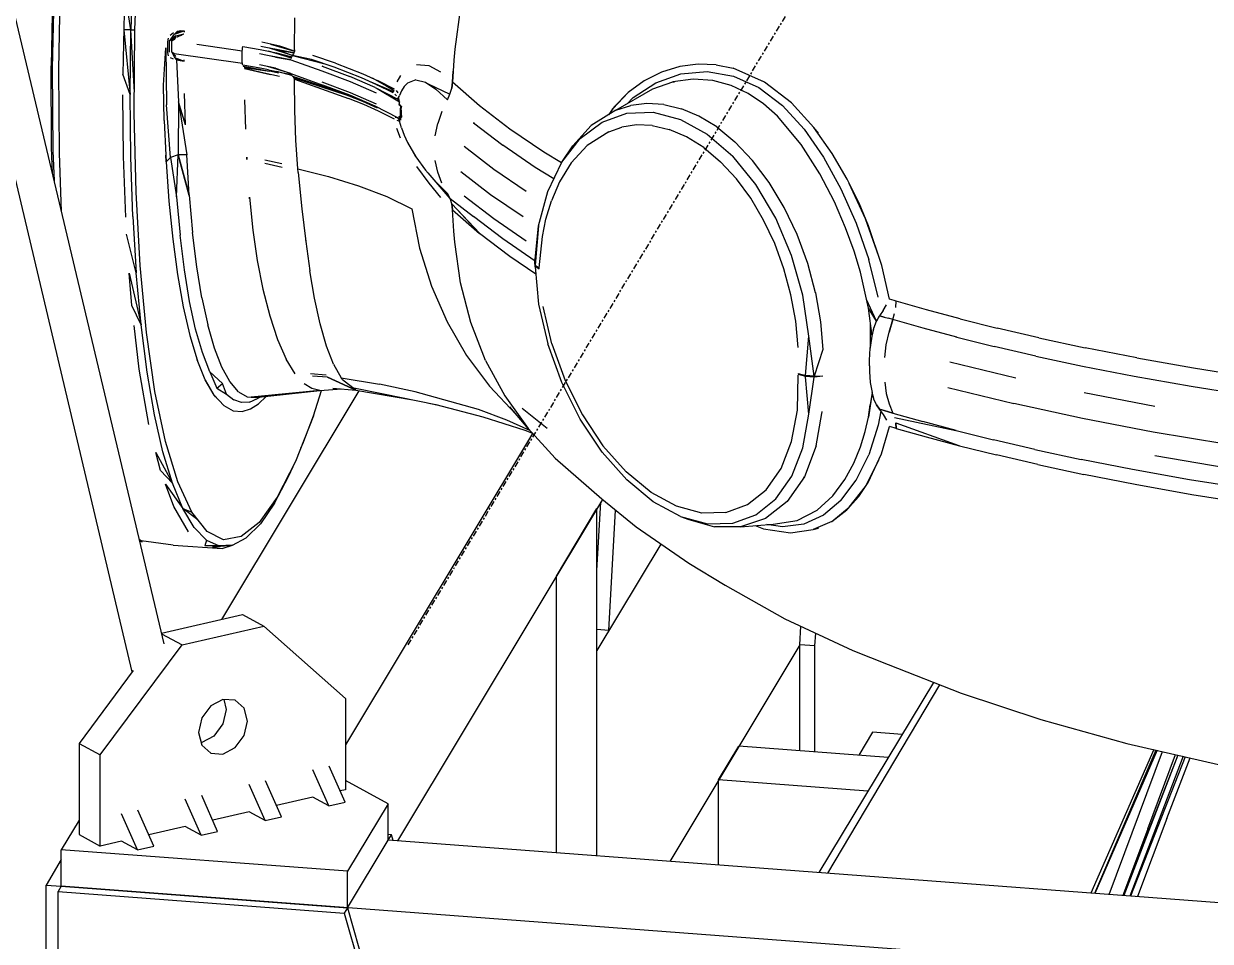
# Model space of a CAD drawing. Header units: millimetres. Extents: x -57554 to 16546, y 2142 to 98430.
# Drawn here: x -51039 to -50431, y 90002 to 90473 of the extents above; entities that cross this region are included whole.
import ezdxf

# ---------------------------------------------------------------- set-up
doc = ezdxf.new("R2010")
doc.units = ezdxf.units.MM
doc.linetypes.add('DXK_LINE_DOT3', pattern=[5.9187, 2.979, -0.9799, 0.9799, -0.9799])

msp = doc.modelspace()

# ---------------------------------------------------------------- linework, layer by layer
at = {"color": 1, "linetype": 'DXK_LINE_DOT3'}
msp.add_line((-50842.27, 90154.28), (-47832.87, 95170.38), dxfattribs=at)
at = {"color": 2, "linetype": 'Continuous'}
for p, q in [((-50983.73, 90140.41), (-51272.25, 91359.2)), ((-50967.37, 90154.75), (-51252.14, 91357.68)), ((-50982.31, 90469.77), (-50980.81, 90513.98)), ((-50983.36, 90503.79), (-50984.43, 90469.7)), ((-51024.36, 90495.11), (-51025.29, 90451.29)), ((-51024.51, 90449.84), (-51023.61, 90493.84)), ((-51021.36, 90449.12), (-51020.45, 90493.3)), ((-50987.59, 90491.17), (-50988.51, 90447)), ((-50984.43, 90469.7), (-50987.59, 90491.17)), ((-50815.47, 90481.25), (-50818.32, 90459.78)), ((-50900.48, 90459.41), (-50900.4, 90475.91)), ((-50988.04, 90469.77), (-50984.78, 90436.47)), ((-50984.43, 90469.7), (-50988.04, 90469.77)), ((-50984.78, 90436.47), (-50984.43, 90469.7)), ((-50984.43, 90469.7), (-50982.31, 90469.77)), ((-50982.53, 90437.72), (-50984.43, 90469.7)), ((-50982.61, 90427.04), (-50982.31, 90469.77)), ((-50965.47, 90463.6), (-50965.07, 90465.49)), ((-50964.52, 90463.81), (-50961.95, 90467.4)), ((-50961.36, 90466.63), (-50964.52, 90463.81)), ((-50962.5, 90468.15), (-50964.18, 90466.88)), ((-50963.42, 90463.89), (-50961.36, 90466.63)), ((-50961.68, 90465.38), (-50962.13, 90464.73)), ((-50961.95, 90467.4), (-50958.74, 90469.24)), ((-50961.95, 90467.4), (-50957.06, 90469.19)), ((-50960.6, 90468.9), (-50961.95, 90467.4)), ((-50961.68, 90465.38), (-50961.36, 90466.63)), ((-50961.36, 90466.63), (-50957.21, 90467.71)), ((-50960.79, 90465.92), (-50957.21, 90467.71)), ((-50958.74, 90469.24), (-50960.6, 90468.9)), ((-50958.98, 90466.82), (-50958.44, 90466.99)), ((-50958.74, 90469.24), (-50957.06, 90469.19)), ((-50957.06, 90469.19), (-50957.1, 90468.45)), ((-50967.71, 90441.27), (-50966.46, 90460.42)), ((-50966.46, 90460.42), (-50966.11, 90431.2)), ((-50965.46, 90462.67), (-50965.47, 90463.6)), ((-50965.45, 90461.74), (-50965.46, 90462.67)), ((-50965.46, 90458.95), (-50965.45, 90459.88)), ((-50965.45, 90460.81), (-50965.45, 90461.74)), ((-50965.45, 90459.88), (-50965.45, 90460.81)), ((-50964.5, 90461.02), (-50964.52, 90463.81)), ((-50964.52, 90458.23), (-50964.5, 90461.02)), ((-50962.13, 90464.73), (-50963.42, 90463.89)), ((-50963.4, 90461.09), (-50963.42, 90463.89)), ((-50963.42, 90458.29), (-50963.4, 90461.09)), ((-50927.26, 90458.82), (-50950.62, 90462.15)), ((-50927.26, 90458.82), (-50927.22, 90459.58)), ((-50927.22, 90459.58), (-50927.11, 90460.35)), ((-50927.11, 90460.35), (-50926.93, 90461.09)), ((-50926.93, 90461.09), (-50918.08, 90459.64)), ((-50918.08, 90459.64), (-50909.69, 90457.89)), ((-50908.55, 90459.24), (-50917.75, 90461.16)), ((-50908.02, 90461.38), (-50917.33, 90463.33)), ((-50901.45, 90456.57), (-50913.3, 90460.23)), ((-50900.77, 90457.97), (-50913.27, 90460.22)), ((-50912.82, 90462.38), (-50900.57, 90458.69)), ((-50900.57, 90458.69), (-50908.02, 90461.38)), ((-50900.48, 90459.41), (-50900.57, 90458.69)), ((-50818.32, 90459.78), (-50818.79, 90454.07)), ((-50965.47, 90458.02), (-50965.46, 90458.95)), ((-50965.07, 90456.4), (-50965.47, 90458.02)), ((-50962.5, 90454.74), (-50964.02, 90455.35)), ((-50962.13, 90457.36), (-50963.42, 90458.29)), ((-50963.42, 90458.29), (-50961.95, 90455.48)), ((-50961.36, 90456.04), (-50963.42, 90458.29)), ((-50927.22, 90452.52), (-50962.13, 90457.36)), ((-50961.95, 90455.48), (-50960.91, 90454.33)), ((-50959.07, 90453.93), (-50961.95, 90455.48)), ((-50961.95, 90455.48), (-50957.06, 90453.59)), ((-50961.36, 90456.04), (-50961.6, 90456.75)), ((-50960.91, 90454.33), (-50959.07, 90453.93)), ((-50960.91, 90454.33), (-50959.94, 90432.81)), ((-50959.07, 90453.93), (-50957.06, 90453.59)), ((-50957.06, 90453.59), (-50957.1, 90454.24)), ((-50927.26, 90453.21), (-50927.26, 90458.82)), ((-50910.17, 90455.65), (-50918.49, 90457.38)), ((-50902.31, 90454.38), (-50914.33, 90456.52)), ((-50902.13, 90455.14), (-50913.89, 90458.77)), ((-50910.17, 90455.65), (-50902.31, 90454.38)), ((-50909.69, 90457.89), (-50902.13, 90455.14)), ((-50909.69, 90457.89), (-50901.83, 90455.85)), ((-50908.55, 90459.24), (-50901.45, 90456.57)), ((-50908.55, 90459.24), (-50900.77, 90457.97)), ((-50902.31, 90454.38), (-50886.53, 90448.67)), ((-50901.83, 90455.85), (-50901.45, 90456.57)), ((-50901.45, 90456.57), (-50901.08, 90457.29)), ((-50891.73, 90454.46), (-50901.45, 90456.57)), ((-50901.45, 90456.57), (-50885.66, 90452.4)), ((-50900.77, 90457.97), (-50901.08, 90457.29)), ((-50900.57, 90458.69), (-50900.77, 90457.97)), ((-50880.12, 90450.53), (-50891.73, 90454.46)), ((-50879.45, 90452.61), (-50891.1, 90456.56)), ((-50818.79, 90454.07), (-50819.18, 90448.43)), ((-51025, 90409.3), (-51025.29, 90451.29)), ((-51024.2, 90407.7), (-51024.51, 90449.84)), ((-51021.04, 90406.8), (-51021.36, 90449.12)), ((-50927.22, 90452.52), (-50927.26, 90453.21)), ((-50927.11, 90451.94), (-50927.22, 90452.52)), ((-50926.93, 90451.51), (-50927.11, 90451.94)), ((-50918.08, 90450.07), (-50926.93, 90451.51)), ((-50926.71, 90451.15), (-50913.3, 90448.44)), ((-50926.48, 90450.79), (-50926.71, 90451.15)), ((-50918.27, 90449.44), (-50926.31, 90450.39)), ((-50926.31, 90450.39), (-50913.27, 90448.43)), ((-50917.52, 90447.79), (-50926.2, 90449.84)), ((-50926.2, 90449.84), (-50912.82, 90446.8)), ((-50910.17, 90450.04), (-50918.49, 90451.77)), ((-50913.89, 90449.19), (-50918.08, 90450.07)), ((-50908.15, 90445.83), (-50917.52, 90447.79)), ((-50902.31, 90447.32), (-50914.33, 90450.91)), ((-50913.89, 90449.19), (-50902.13, 90446.73)), ((-50908.69, 90447.47), (-50913.3, 90448.44)), ((-50910.17, 90450.04), (-50902.31, 90447.32)), ((-50901.83, 90446.28), (-50909.62, 90448.3)), ((-50902.31, 90447.32), (-50885.94, 90441.29)), ((-50886.53, 90448.67), (-50871.95, 90443.25)), ((-50885.94, 90450.87), (-50886.38, 90451.03)), ((-50886.38, 90451.03), (-50872.14, 90445.78)), ((-50866.13, 90445.03), (-50880.12, 90450.53)), ((-50879.45, 90452.61), (-50865.43, 90447.09)), ((-50837.96, 90451.87), (-50831.7, 90451.45)), ((-50831.7, 90451.45), (-50825.62, 90448.16)), ((-50819.18, 90448.43), (-50819.5, 90442.84)), ((-50819.49, 90442.84), (-50819.18, 90448.43)), ((-50712.4, 90448.07), (-50721.31, 90443.6)), ((-50703.04, 90450.91), (-50712.4, 90448.07)), ((-50693.58, 90452.1), (-50703.04, 90450.91)), ((-50702.51, 90447.12), (-50688.99, 90448.33)), ((-50684.36, 90451.74), (-50693.58, 90452.1)), ((-50688.99, 90448.33), (-50675.43, 90446)), ((-50684.36, 90451.74), (-50675.59, 90449.98)), ((-50659.59, 90442.94), (-50675.59, 90449.98)), ((-50984.78, 90436.47), (-50988.51, 90447)), ((-50967.26, 90423.24), (-50967.71, 90441.27)), ((-50901.45, 90445.88), (-50901.83, 90446.28)), ((-50901.45, 90445.88), (-50885.66, 90440.62)), ((-50901.08, 90445.49), (-50901.45, 90445.88)), ((-50900.77, 90445.06), (-50901.08, 90445.49)), ((-50879.65, 90438.58), (-50900.77, 90445.06)), ((-50900.77, 90445.06), (-50892.01, 90442.74)), ((-50900.77, 90445.06), (-50873.53, 90436.17)), ((-50900.57, 90444.49), (-50900.77, 90445.06)), ((-50900.57, 90444.49), (-50890.89, 90440.93)), ((-50900.57, 90444.49), (-50872.88, 90434.51)), ((-50900.48, 90443.83), (-50900.57, 90444.49)), ((-50900.4, 90428.27), (-50900.48, 90443.83)), ((-50886.53, 90443.05), (-50871.95, 90437.64)), ((-50872.14, 90436.21), (-50885.94, 90441.29)), ((-50859.16, 90440.14), (-50872.14, 90445.78)), ((-50871.95, 90443.25), (-50858.72, 90437.43)), ((-50858.33, 90441.53), (-50866.13, 90445.03)), ((-50865.43, 90447.09), (-50857.62, 90443.57)), ((-50849.59, 90437.95), (-50861.15, 90442.8)), ((-50849.34, 90438.65), (-50860.46, 90444.85)), ((-50858.23, 90441.48), (-50858.33, 90441.53)), ((-50849.97, 90437.32), (-50858.33, 90441.53)), ((-50858.33, 90441.53), (-50849.59, 90437.95)), ((-50849.24, 90439.35), (-50857.62, 90443.57)), ((-50857.62, 90443.57), (-50849.34, 90438.65)), ((-50846.16, 90446.29), (-50847.99, 90443.02)), ((-50842.62, 90442.35), (-50844.34, 90440.63)), ((-50838.29, 90444), (-50842.62, 90442.35)), ((-50838.29, 90444), (-50833.32, 90442.85)), ((-50833.32, 90442.85), (-50828.02, 90439.23)), ((-50832.06, 90441.99), (-50820.8, 90436.75)), ((-50819.49, 90442.84), (-50819.91, 90439.77)), ((-50819.91, 90439.77), (-50819.5, 90442.84)), ((-50805.66, 90430.69), (-50819.49, 90442.84)), ((-50805.66, 90430.69), (-50819.49, 90442.83)), ((-50721.31, 90443.6), (-50729.46, 90437.59)), ((-50726.93, 90435.01), (-50715.35, 90442.57)), ((-50716.88, 90439.43), (-50706.51, 90442.99)), ((-50715.35, 90442.57), (-50702.51, 90447.12)), ((-50696.08, 90444.36), (-50706.51, 90442.99)), ((-50706.51, 90442.99), (-50705.71, 90443.1)), ((-50686.05, 90443.66), (-50696.08, 90444.36)), ((-50676.67, 90441.16), (-50686.05, 90443.66)), ((-50668.01, 90437.11), (-50676.67, 90441.16)), ((-50675.43, 90446), (-50662.41, 90440.11)), ((-50659.59, 90442.94), (-50660.55, 90443.36)), ((-50645.83, 90432.35), (-50659.59, 90442.94)), ((-50988.2, 90404.69), (-50988.43, 90436.42)), ((-50984.43, 90404.43), (-50984.78, 90436.47)), ((-50956.41, 90421.02), (-50956.84, 90437.05)), ((-50890.89, 90440.93), (-50887.9, 90439.92)), ((-50885.66, 90440.62), (-50879.65, 90438.58)), ((-50879.65, 90438.58), (-50865.71, 90433.09)), ((-50859.16, 90430.56), (-50872.14, 90436.21)), ((-50871.95, 90437.64), (-50858.72, 90431.81)), ((-50859.16, 90440.14), (-50847.56, 90434.13)), ((-50858.08, 90439.58), (-50846.61, 90432.71)), ((-50848.28, 90435.8), (-50849.08, 90436.7)), ((-50847.3, 90437.47), (-50848.21, 90438.57)), ((-50847.69, 90434.54), (-50847.2, 90434.97)), ((-50847.2, 90434.97), (-50846.84, 90435.47)), ((-50846.84, 90435.47), (-50846.61, 90435.99)), ((-50845.67, 90438.48), (-50846.61, 90435.99)), ((-50845.67, 90438.48), (-50845.81, 90438.12)), ((-50844.34, 90440.63), (-50845.67, 90438.48)), ((-50844.21, 90440.76), (-50844.34, 90440.63)), ((-50828.02, 90439.23), (-50822.14, 90433.85)), ((-50822.14, 90433.85), (-50820.8, 90436.75)), ((-50820.8, 90436.75), (-50819.91, 90439.77)), ((-50729.46, 90437.59), (-50737.33, 90429.2)), ((-50729.46, 90437.59), (-50736.63, 90430.21)), ((-50735.75, 90428.49), (-50716.88, 90439.43)), ((-50729.97, 90431.84), (-50726.93, 90435.01)), ((-50660.11, 90431.79), (-50668.01, 90437.11)), ((-50662.41, 90440.11), (-50650.31, 90430.91)), ((-50964.12, 90404.24), (-50966.11, 90431.2)), ((-50959.94, 90432.81), (-50960.19, 90405.56)), ((-50959.94, 90432.81), (-50955.75, 90405.56)), ((-50956.41, 90421.02), (-50959.94, 90432.81)), ((-50925.49, 90418.8), (-50925.89, 90433.81)), ((-50865.01, 90431.41), (-50872.88, 90434.51)), ((-50865.71, 90433.09), (-50858.09, 90429.65)), ((-50857.37, 90427.97), (-50865.01, 90431.41)), ((-50847.56, 90424.55), (-50859.16, 90430.56)), ((-50847.65, 90434.4), (-50847.69, 90434.54)), ((-50847.61, 90434.27), (-50847.65, 90434.4)), ((-50847.56, 90434.13), (-50847.61, 90434.27)), ((-50847.56, 90434.13), (-50847.2, 90433.63)), ((-50847.22, 90434.96), (-50847.18, 90434.78)), ((-50847.2, 90433.63), (-50846.88, 90433.16)), ((-50847.18, 90434.78), (-50846.95, 90433.26)), ((-50846.93, 90431.71), (-50846.97, 90431.21)), ((-50845.98, 90430.64), (-50846.97, 90431.21)), ((-50846.81, 90432.22), (-50846.93, 90431.71)), ((-50846.88, 90433.16), (-50846.61, 90432.71)), ((-50845.94, 90430.6), (-50846.88, 90431.9)), ((-50846.61, 90432.71), (-50846.81, 90432.22)), ((-50846.12, 90428.85), (-50845.98, 90430.64)), ((-50845.98, 90430.64), (-50845.84, 90430.5)), ((-50845.84, 90430.5), (-50845.73, 90430.35)), ((-50845.78, 90428.52), (-50845.73, 90430.35)), ((-50845.73, 90430.35), (-50845.65, 90430.2)), ((-50805.66, 90430.69), (-50805.59, 90430.63)), ((-50790.06, 90418.73), (-50805.66, 90430.69)), ((-50736.63, 90430.21), (-50739.47, 90426.16)), ((-50739.06, 90426.42), (-50737.33, 90429.2)), ((-50735.75, 90428.49), (-50728.19, 90430.91)), ((-50719.9, 90431.96), (-50728.19, 90430.91)), ((-50711.12, 90431.43), (-50719.9, 90431.96)), ((-50711.12, 90431.43), (-50702.18, 90429.27)), ((-50693.29, 90425.51), (-50702.18, 90429.27)), ((-50660.22, 90431.86), (-50660.11, 90431.79)), ((-50652.96, 90425.47), (-50660.11, 90431.79)), ((-50650.31, 90430.91), (-50639.31, 90418.83)), ((-50634.27, 90419.65), (-50645.83, 90432.35)), ((-50981.71, 90386.48), (-50982.61, 90427.04)), ((-50967.26, 90423.24), (-50966.49, 90405.46)), ((-50899.83, 90413.08), (-50900.4, 90428.27)), ((-50849.24, 90423.86), (-50857.37, 90427.97)), ((-50848.88, 90425), (-50848.14, 90424.69)), ((-50847.99, 90423.31), (-50847.14, 90422.99)), ((-50847.69, 90424.57), (-50847.2, 90424.09)), ((-50847.2, 90424.41), (-50847.56, 90424.55)), ((-50846.49, 90422.82), (-50847.29, 90424.44)), ((-50846.88, 90424.31), (-50847.2, 90424.41)), ((-50847.2, 90424.09), (-50846.84, 90423.5)), ((-50846.97, 90425.6), (-50845.98, 90425.03)), ((-50846.97, 90425.6), (-50846.93, 90425.12)), ((-50846.93, 90425.12), (-50846.81, 90424.66)), ((-50846.61, 90424.25), (-50846.88, 90424.31)), ((-50846.84, 90423.5), (-50846.61, 90422.85)), ((-50846.39, 90424.27), (-50846.81, 90425.51)), ((-50846.81, 90424.66), (-50846.61, 90424.25)), ((-50846.25, 90424.28), (-50846.78, 90425.49)), ((-50846.25, 90424.28), (-50846.61, 90424.25)), ((-50846.61, 90424.25), (-50846.32, 90423.86)), ((-50845.68, 90419.38), (-50846.61, 90422.85)), ((-50846.09, 90423.42), (-50846.32, 90423.86)), ((-50846.25, 90424.28), (-50845.99, 90424.73)), ((-50846, 90424.54), (-50846.25, 90424.28)), ((-50846, 90424.51), (-50846.25, 90424.28)), ((-50846.25, 90424.28), (-50846.09, 90423.42)), ((-50846.12, 90426.98), (-50846.12, 90428.85)), ((-50845.98, 90425.03), (-50846.12, 90426.98)), ((-50845.98, 90425.03), (-50846, 90424.51)), ((-50846, 90424.51), (-50845.84, 90424.99)), ((-50845.84, 90424.99), (-50845.98, 90425.03)), ((-50845.65, 90424.91), (-50845.98, 90424.56)), ((-50845.84, 90424.99), (-50845.73, 90424.95)), ((-50845.78, 90428.52), (-50845.79, 90426.76)), ((-50845.79, 90426.76), (-50845.73, 90424.95)), ((-50845.73, 90424.95), (-50845.65, 90424.91)), ((-50825.02, 90427.85), (-50827.11, 90421.62)), ((-50735.75, 90428.49), (-50748.38, 90420.59)), ((-50742.85, 90422.4), (-50730.21, 90426.96)), ((-50730.21, 90426.96), (-50716.65, 90427.42)), ((-50716.65, 90427.42), (-50702.71, 90423.78)), ((-50702.71, 90423.78), (-50688.93, 90416.16)), ((-50684.07, 90419.89), (-50693.29, 90425.51)), ((-50640.78, 90410.98), (-50652.96, 90425.47)), ((-50846.16, 90414.17), (-50847.99, 90419.13)), ((-50845.68, 90419.38), (-50844.34, 90415.74)), ((-50828.38, 90415.28), (-50827.11, 90421.62)), ((-50808.15, 90421.6), (-50808.78, 90422.08)), ((-50808.78, 90422.08), (-50793.76, 90410.49)), ((-50772.77, 90407.05), (-50790.06, 90418.73)), ((-50748.38, 90420.59), (-50757.81, 90410.25)), ((-50754.09, 90413.94), (-50742.85, 90422.4)), ((-50739.44, 90417.47), (-50750.44, 90410.43)), ((-50739.44, 90417.47), (-50732.76, 90419.78)), ((-50725.28, 90420.92), (-50732.76, 90419.78)), ((-50717.1, 90420.6), (-50725.28, 90420.92)), ((-50717.1, 90420.6), (-50708.43, 90418.62)), ((-50699.53, 90414.86), (-50708.43, 90418.62)), ((-50684.07, 90419.89), (-50674.75, 90412.28)), ((-50639.31, 90418.83), (-50629.36, 90404.42)), ((-50624.82, 90406.27), (-50634.27, 90419.65)), ((-50631.83, 90416.77), (-50634.27, 90419.65)), ((-50898.79, 90398.44), (-50899.83, 90413.08)), ((-50844.34, 90415.74), (-50844.21, 90415.45)), ((-50844.34, 90415.74), (-50842.62, 90411.98)), ((-50842.62, 90411.98), (-50838.3, 90404.56)), ((-50763.49, 90401.92), (-50754.09, 90413.94)), ((-50690.66, 90409.31), (-50699.53, 90414.86)), ((-50688.93, 90416.16), (-50675.85, 90404.86)), ((-50665.68, 90402.75), (-50674.75, 90412.28)), ((-50631.22, 90395.89), (-50640.78, 90410.98)), ((-51024.51, 90396.11), (-51025, 90409.3)), ((-51024.19, 90407.43), (-51024.2, 90407.7)), ((-51023.61, 90392.3), (-51024.2, 90407.7)), ((-51021.03, 90406.53), (-51021.04, 90406.8)), ((-51019.88, 90376.56), (-51021.03, 90406.53)), ((-50987.02, 90373.63), (-50988.2, 90404.69)), ((-50966.49, 90405.46), (-50966.3, 90402)), ((-50966.3, 90402.01), (-50966.49, 90405.46)), ((-50960.19, 90405.56), (-50964.12, 90404.24)), ((-50960.96, 90384.01), (-50960.19, 90405.56)), ((-50955.75, 90405.56), (-50960.19, 90405.56)), ((-50954.45, 90384.78), (-50960.19, 90405.56)), ((-50960.19, 90405.56), (-50954.46, 90384.98)), ((-50954.46, 90384.98), (-50955.75, 90405.56)), ((-50838.3, 90404.56), (-50840.06, 90407.59)), ((-50838.3, 90404.56), (-50833.33, 90397.79)), ((-50813.51, 90409.96), (-50798.37, 90398.3)), ((-50777.16, 90399.13), (-50793.76, 90410.49)), ((-50763.66, 90401.57), (-50772.77, 90407.05)), ((-50763.49, 90401.92), (-50757.81, 90410.25)), ((-50750.44, 90410.43), (-50758.67, 90401.47)), ((-50690.66, 90409.31), (-50682.08, 90402.09)), ((-50663.98, 90390.34), (-50675.85, 90404.86)), ((-50617.23, 90393.17), (-50624.82, 90406.27)), ((-50983.36, 90373.89), (-50984.43, 90404.43)), ((-50964.78, 90403.57), (-50966.3, 90402.01)), ((-50966.3, 90402), (-50964.78, 90403.56)), ((-50966.3, 90402.01), (-50964.87, 90381.76)), ((-50964.78, 90403.56), (-50964.12, 90404.24)), ((-50964.77, 90403.58), (-50964.12, 90404.24)), ((-50964.12, 90404.24), (-50960.96, 90384.01)), ((-50924.94, 90404.34), (-50924.88, 90403.14)), ((-50924.91, 90403.74), (-50924.94, 90404.34)), ((-50924.88, 90403.14), (-50924.91, 90403.74)), ((-50907.01, 90400.92), (-50915.75, 90402.9)), ((-50906.87, 90399.12), (-50915.64, 90401.1)), ((-50837.97, 90399.54), (-50831.71, 90391.03)), ((-50827.11, 90396.68), (-50828.38, 90402.69)), ((-50767.6, 90393.3), (-50777.16, 90399.13)), ((-50770.7, 90386.79), (-50763.49, 90401.92)), ((-50758.67, 90401.47), (-50764.65, 90391.74)), ((-50674.02, 90393.37), (-50682.08, 90402.09)), ((-50657.16, 90391.47), (-50665.68, 90402.75)), ((-50629.36, 90404.42), (-50620.4, 90388.17)), ((-50898.79, 90398.44), (-50883.1, 90394.47)), ((-50898.74, 90397.83), (-50898.79, 90398.44)), ((-50898.69, 90397.23), (-50898.74, 90397.83)), ((-50898.64, 90396.62), (-50898.69, 90397.23)), ((-50898.64, 90396.62), (-50896.8, 90377.97)), ((-50883.1, 90394.47), (-50867.69, 90389.7)), ((-50833.33, 90397.79), (-50828.04, 90391.68)), ((-50820.79, 90383.22), (-50832.06, 90396.32)), ((-50825.02, 90391.01), (-50827.11, 90396.68)), ((-50815.23, 90397), (-50800.06, 90385.31)), ((-50798.37, 90398.3), (-50781.68, 90386.91)), ((-50666.62, 90383.34), (-50674.02, 90393.37)), ((-50623.78, 90381.47), (-50631.22, 90395.89)), ((-50611.12, 90380.73), (-50617.23, 90393.17)), ((-50979.62, 90348.77), (-50981.71, 90386.48)), ((-50867.69, 90389.7), (-50853.26, 90384.16)), ((-50831.71, 90391.03), (-50825.64, 90383.78)), ((-50822.14, 90385.77), (-50828.04, 90391.68)), ((-50775.42, 90369.15), (-50770.7, 90386.79)), ((-50764.65, 90391.74), (-50768.83, 90381.97)), ((-50653.79, 90373.15), (-50663.98, 90390.34)), ((-50649.46, 90378.67), (-50657.16, 90391.47)), ((-50620.4, 90388.17), (-50612.52, 90370.52)), ((-50607.78, 90372.77), (-50616.14, 90390.95)), ((-50964.87, 90381.76), (-50962.95, 90362.39)), ((-50960.96, 90384.01), (-50959.17, 90364.45)), ((-50954.44, 90384.78), (-50954.46, 90384.98)), ((-50954.46, 90384.98), (-50952.73, 90365.77)), ((-50923.57, 90383.08), (-50923.65, 90383.88)), ((-50923.65, 90383.88), (-50921.89, 90366.91)), ((-50853.26, 90384.16), (-50840.41, 90377.89)), ((-50820.79, 90383.22), (-50822.14, 90385.77)), ((-50820.79, 90383.22), (-50808.78, 90374.03)), ((-50819.89, 90380.43), (-50820.79, 90383.22)), ((-50819.89, 90380.43), (-50819.49, 90377.47)), ((-50805.66, 90365.34), (-50819.89, 90380.43)), ((-50819.89, 90380.43), (-50805.66, 90365.36)), ((-50819.5, 90377.47), (-50819.89, 90380.43)), ((-50813.51, 90384.57), (-50798.37, 90372.91)), ((-50800.06, 90385.31), (-50783.33, 90373.89)), ((-50771.65, 90372.58), (-50768.83, 90381.97)), ((-50660.02, 90372.18), (-50666.62, 90383.34)), ((-50618.03, 90368.21), (-50623.78, 90381.47)), ((-50606.29, 90369.19), (-50611.12, 90380.73)), ((-50896.8, 90377.97), (-50894.75, 90361.23)), ((-50840.41, 90377.89), (-50836.36, 90357.67)), ((-50819.17, 90371.94), (-50819.5, 90377.47)), ((-50819.49, 90377.47), (-50805.66, 90365.34)), ((-50819.17, 90371.94), (-50819.49, 90377.47)), ((-50642.81, 90364.68), (-50649.46, 90378.67)), ((-50983.36, 90373.89), (-50981.6, 90345.13)), ((-50818.79, 90366.38), (-50819.17, 90371.94)), ((-50793.76, 90362.46), (-50808.78, 90374.03)), ((-50798.37, 90372.91), (-50781.68, 90361.52)), ((-50777.27, 90350.42), (-50775.42, 90369.15)), ((-50775.42, 90369.15), (-50777.18, 90348.96)), ((-50773.46, 90363.75), (-50771.65, 90372.58)), ((-50654.32, 90360.06), (-50660.02, 90372.18)), ((-50645.67, 90353.98), (-50653.79, 90373.15)), ((-50613.68, 90356.28), (-50618.03, 90368.21)), ((-50612.52, 90370.52), (-50606.03, 90351.88)), ((-50601.03, 90353.38), (-50607.78, 90372.77)), ((-50599.52, 90348.81), (-50606.29, 90369.19)), ((-50981.6, 90345.13), (-50986.68, 90364.94)), ((-50962.95, 90362.39), (-50960.53, 90344.23)), ((-50956.94, 90346.54), (-50959.17, 90364.45)), ((-50950.56, 90348.12), (-50952.73, 90365.77)), ((-50921.89, 90366.91), (-50919.61, 90351.43)), ((-50818.31, 90360.77), (-50818.79, 90366.38)), ((-50790.06, 90353.4), (-50805.66, 90365.34)), ((-50793.76, 90362.46), (-50793.68, 90362.4)), ((-50777.19, 90351.15), (-50793.76, 90362.46)), ((-50775.04, 90347.6), (-50773.46, 90363.75)), ((-50637.42, 90349.91), (-50642.81, 90364.68)), ((-50894.82, 90361.82), (-50894.75, 90361.23)), ((-50894.75, 90361.23), (-50892.57, 90346.15)), ((-50836.36, 90357.67), (-50830.29, 90338.27)), ((-50815.46, 90340), (-50818.31, 90360.77)), ((-50649.61, 90347.2), (-50654.32, 90360.06)), ((-50610.4, 90345.47), (-50613.68, 90356.28)), ((-50919.61, 90351.43), (-50916.73, 90336.74)), ((-50789.99, 90353.35), (-50790.06, 90353.4)), ((-50776.84, 90344.46), (-50790.06, 90353.4)), ((-50777.22, 90349.69), (-50777.27, 90350.42)), ((-50777.27, 90349.97), (-50777.27, 90350.19)), ((-50777.27, 90350.19), (-50777.23, 90349.37)), ((-50777.22, 90349.06), (-50777.27, 90349.97)), ((-50777.23, 90349.81), (-50777.26, 90349.95)), ((-50777.23, 90349.59), (-50777.26, 90349.91)), ((-50639.93, 90333.56), (-50645.67, 90353.98)), ((-50633.41, 90334.86), (-50637.42, 90349.91)), ((-50601.27, 90332.69), (-50606.03, 90351.88)), ((-50985.2, 90344.95), (-50979.15, 90318.45)), ((-50983.97, 90328.39), (-50985.2, 90344.95)), ((-50979.15, 90318.45), (-50981.6, 90345.13)), ((-50976.37, 90314.52), (-50979.62, 90348.77)), ((-50960.53, 90344.23), (-50957.62, 90327.69)), ((-50954.28, 90330.44), (-50956.94, 90346.54)), ((-50950.52, 90347.88), (-50950.56, 90348.12)), ((-50947.97, 90332.29), (-50950.56, 90348.12)), ((-50890.19, 90332.03), (-50892.57, 90346.15)), ((-50777.23, 90349.37), (-50777.2, 90348.56)), ((-50777.18, 90348.96), (-50777.22, 90349.69)), ((-50777.2, 90348.56), (-50777.22, 90349.06)), ((-50777.2, 90348.56), (-50775.05, 90347.1)), ((-50777.18, 90348.16), (-50777.2, 90348.56)), ((-50777.18, 90348.96), (-50775.04, 90347.6)), ((-50777.14, 90348.52), (-50777.18, 90348.95)), ((-50777.18, 90348.16), (-50775.42, 90329.07)), ((-50776.91, 90348.36), (-50777.02, 90348.86)), ((-50775.05, 90347.27), (-50775.04, 90347.44)), ((-50775.05, 90347.1), (-50775.05, 90347.27)), ((-50775.04, 90347.44), (-50775.04, 90347.6)), ((-50646.01, 90333.85), (-50649.61, 90347.2)), ((-50606.28, 90326.91), (-50610.4, 90345.47)), ((-50595.5, 90331.5), (-50599.52, 90348.81)), ((-50830.29, 90338.27), (-50822.25, 90319.88)), ((-50810.19, 90319.55), (-50815.46, 90340)), ((-50947.97, 90332.29), (-50944.97, 90318.39)), ((-50916.73, 90336.74), (-50913.21, 90323.01)), ((-50887.43, 90318.97), (-50890.19, 90332.03)), ((-50643.58, 90320.28), (-50646.01, 90333.85)), ((-50636.8, 90312.69), (-50639.93, 90333.56)), ((-50633.44, 90334.99), (-50633.41, 90334.86)), ((-50633.41, 90334.86), (-50630.83, 90320.01)), ((-50979.15, 90318.45), (-50983.97, 90328.39)), ((-50957.62, 90327.69), (-50954.24, 90313.02)), ((-50951.2, 90316.28), (-50954.28, 90330.44)), ((-50775.42, 90329.07), (-50770.68, 90308.71)), ((-50768.63, 90308.68), (-50773.09, 90327.83)), ((-50602.16, 90320.34), (-50607.27, 90331.39)), ((-50604.45, 90312.59), (-50606.28, 90326.91)), ((-50602.16, 90320.34), (-50606.28, 90326.91)), ((-50598.72, 90325.78), (-50600.58, 90323.1)), ((-50598.72, 90325.78), (-50596.99, 90328.6)), ((-50594.34, 90331.16), (-50595.5, 90331.5)), ((-50593.19, 90330.82), (-50594.34, 90331.16)), ((-50592.03, 90330.48), (-50593.19, 90330.82)), ((-50592.3, 90327.36), (-50592.03, 90330.48)), ((-50592.3, 90327.36), (-50592.03, 90330.48)), ((-50576.55, 90326.13), (-50592.03, 90330.48)), ((-50559.36, 90321.56), (-50576.55, 90326.13)), ((-50913.21, 90323.01), (-50909.14, 90310.81)), ((-50822.25, 90319.88), (-50812.31, 90302.7)), ((-50802.57, 90300.16), (-50810.19, 90319.55)), ((-50642.36, 90306.81), (-50643.58, 90320.28)), ((-50630.83, 90320.01), (-50629.63, 90305.73)), ((-50605.35, 90319.67), (-50605.35, 90306.44)), ((-50603.47, 90316.77), (-50602.16, 90320.34)), ((-50602.16, 90320.34), (-50600.58, 90323.1)), ((-50600.58, 90323.09), (-50602.16, 90320.34)), ((-50598.33, 90322.43), (-50600.58, 90323.09)), ((-50600.58, 90323.09), (-50598.33, 90322.43)), ((-50598.33, 90322.43), (-50596.07, 90321.77)), ((-50593.8, 90321.11), (-50596.07, 90321.77)), ((-50595.73, 90314.66), (-50593.8, 90321.11)), ((-50593.8, 90321.1), (-50595.73, 90314.66)), ((-50593.81, 90321.11), (-50592.9, 90324.21)), ((-50593.81, 90321.11), (-50592.9, 90324.21)), ((-50578.26, 90316.74), (-50593.8, 90321.1)), ((-50559.36, 90321.56), (-50540.24, 90316.79)), ((-50980.12, 90295.64), (-50982.77, 90318.15)), ((-50976.04, 90294.09), (-50979.15, 90318.45)), ((-50972.03, 90284.3), (-50976.37, 90314.52)), ((-50947.71, 90304.2), (-50951.2, 90316.28)), ((-50944.97, 90318.39), (-50944.92, 90318.21)), ((-50941.56, 90306.5), (-50944.97, 90318.39)), ((-50884.17, 90307.48), (-50887.43, 90318.97)), ((-50604.45, 90312.59), (-50603.47, 90316.77)), ((-50604.45, 90312.59), (-50603.57, 90316.37)), ((-50603.57, 90316.37), (-50603.47, 90316.77)), ((-50597.14, 90308.12), (-50595.73, 90314.66)), ((-50561.01, 90312.16), (-50578.26, 90316.74)), ((-50518.93, 90311.83), (-50540.24, 90316.79)), ((-50954.24, 90313.02), (-50950.42, 90300.42)), ((-50909.14, 90310.81), (-50904.77, 90300.85)), ((-50880.55, 90298.21), (-50884.17, 90307.48)), ((-50763.47, 90288.76), (-50770.68, 90308.71)), ((-50768.63, 90308.68), (-50761.83, 90289.88)), ((-50638.62, 90292.49), (-50636.8, 90312.69)), ((-50634.07, 90292.05), (-50636.8, 90312.69)), ((-50605.35, 90306.44), (-50604.45, 90312.59)), ((-50605.3, 90306.81), (-50604.45, 90312.58)), ((-50597.99, 90301.58), (-50597.14, 90308.12)), ((-50561.47, 90312.28), (-50561.01, 90312.16)), ((-50561.01, 90312.16), (-50541.82, 90307.38)), ((-50520.44, 90302.41), (-50541.82, 90307.38)), ((-50518.93, 90311.83), (-50495.16, 90306.7)), ((-50943.86, 90294.27), (-50947.71, 90304.2)), ((-50937.8, 90296.78), (-50941.56, 90306.5)), ((-50812.31, 90302.7), (-50800.56, 90286.92)), ((-50629.63, 90305.73), (-50634.07, 90292.05)), ((-50605.79, 90300.38), (-50605.35, 90306.44)), ((-50520.44, 90302.41), (-50496.58, 90297.27)), ((-50468.73, 90301.5), (-50495.16, 90306.7)), ((-50468.73, 90301.5), (-50439.61, 90296.33)), ((-50975.18, 90267.24), (-50980.12, 90295.64)), ((-50950.42, 90300.42), (-50950.23, 90299.94)), ((-50946.22, 90290.14), (-50950.42, 90300.42)), ((-50933.72, 90289.34), (-50937.79, 90296.75)), ((-50904.77, 90300.85), (-50904.53, 90300.45)), ((-50900.18, 90293.28), (-50904.77, 90300.85)), ((-50880.55, 90298.21), (-50876.61, 90291.3)), ((-50802.57, 90300.16), (-50792.73, 90282.02)), ((-50605.85, 90297.4), (-50605.79, 90300.38)), ((-50605.85, 90297.4), (-50605.8, 90294.49)), ((-50564.55, 90299.49), (-50530.77, 90291.25)), ((-50496.58, 90297.27), (-50470.05, 90292.06)), ((-50439.61, 90296.33), (-50407.69, 90291.29)), ((-50972.31, 90272.29), (-50976.04, 90294.09)), ((-50941.7, 90282.34), (-50946.22, 90290.14)), ((-50941.69, 90282.36), (-50946.13, 90289.98)), ((-50943.86, 90294.27), (-50940.27, 90285.86)), ((-50937.4, 90288.38), (-50943.86, 90294.27)), ((-50929.18, 90284.1), (-50933.72, 90289.34)), ((-50884.36, 90292.62), (-50892.23, 90293.28)), ((-50883.53, 90291.51), (-50891.36, 90292.12)), ((-50869.05, 90284.88), (-50883.53, 90291.51)), ((-50883.53, 90291.51), (-50869.03, 90284.86)), ((-50876.61, 90291.3), (-50856.95, 90287.94)), ((-50876.35, 90290.94), (-50876.61, 90291.3)), ((-50876.08, 90290.59), (-50876.35, 90290.94)), ((-50875.82, 90290.24), (-50876.08, 90290.59)), ((-50869.03, 90284.86), (-50875.82, 90290.24)), ((-50761.83, 90289.88), (-50752.96, 90272.22)), ((-50642.75, 90274.71), (-50642.37, 90292.55)), ((-50642.39, 90293.04), (-50642.38, 90293.2)), ((-50642.39, 90293.04), (-50638.64, 90292.08)), ((-50642.37, 90293.53), (-50642.38, 90293.37)), ((-50642.38, 90293.37), (-50642.38, 90293.2)), ((-50642.37, 90293.53), (-50638.62, 90292.49)), ((-50638.64, 90292.08), (-50634.08, 90291.82)), ((-50638.64, 90292.08), (-50638.62, 90291.69)), ((-50634.07, 90292.05), (-50638.62, 90292.49)), ((-50636.8, 90272.57), (-50638.62, 90291.69)), ((-50636.8, 90272.57), (-50634.07, 90291.61)), ((-50634.08, 90291.82), (-50629.68, 90292.33)), ((-50634.08, 90291.82), (-50634.07, 90291.61)), ((-50634.07, 90292.05), (-50629.68, 90292.33)), ((-50605.8, 90294.49), (-50605.35, 90288.88)), ((-50597.99, 90289.03), (-50597.14, 90283.24)), ((-50470.05, 90292.06), (-50440.82, 90286.88)), ((-50966.65, 90258.6), (-50972.03, 90284.3)), ((-50940.27, 90285.86), (-50937.4, 90288.38)), ((-50940.27, 90285.86), (-50939.56, 90286.48)), ((-50940.27, 90285.86), (-50935.39, 90282.82)), ((-50867.57, 90284.62), (-50937.94, 90167.33)), ((-50935.39, 90282.82), (-50937.4, 90288.38)), ((-50929.18, 90284.1), (-50924.73, 90281.51)), ((-50887.49, 90284.75), (-50922.68, 90281.31)), ((-50922.68, 90281.31), (-50887.46, 90284.75)), ((-50920.45, 90281.08), (-50887.46, 90284.75)), ((-50891.55, 90285.75), (-50895.49, 90288.21)), ((-50887.46, 90284.75), (-50891.55, 90285.75)), ((-50890.73, 90271.77), (-50886.6, 90284.82)), ((-50887.46, 90284.75), (-50876.45, 90285.59)), ((-50880.78, 90286.01), (-50869.06, 90284.87)), ((-50870.88, 90286.33), (-50854.95, 90283.11)), ((-50869.03, 90284.86), (-50839.9, 90280.02)), ((-50838.67, 90284.07), (-50856.95, 90287.94)), ((-50854.95, 90283.11), (-50828.05, 90277.59)), ((-50806.24, 90275.01), (-50838.67, 90284.07)), ((-50800.56, 90286.92), (-50787.13, 90272.67)), ((-50754.05, 90269.99), (-50763.47, 90288.76)), ((-50604.45, 90283.63), (-50606.23, 90271.09)), ((-50605.35, 90288.88), (-50604.45, 90283.65)), ((-50604.45, 90283.65), (-50605.34, 90277.35)), ((-50603.57, 90280.6), (-50604.45, 90283.65)), ((-50603.48, 90280.28), (-50604.45, 90283.63)), ((-50597.14, 90283.24), (-50595.73, 90277.91)), ((-50565.66, 90286.25), (-50531.8, 90277.99)), ((-50495.73, 90283.65), (-50459.53, 90276.73)), ((-50440.82, 90286.88), (-50408.79, 90281.82)), ((-50940.78, 90281.37), (-50941.7, 90282.34)), ((-50941.69, 90282.36), (-50936.78, 90276.99)), ((-50936.78, 90276.99), (-50931.99, 90274.35)), ((-50935.39, 90282.82), (-50931.63, 90279.92)), ((-50927.7, 90278.58), (-50931.63, 90279.92)), ((-50923.65, 90278.83), (-50927.7, 90278.58)), ((-50924.73, 90281.51), (-50920.45, 90281.08)), ((-50923.65, 90278.83), (-50919.48, 90280.67)), ((-50923.03, 90275.26), (-50918.89, 90277.98)), ((-50919.48, 90280.67), (-50918.27, 90281.32)), ((-50918.89, 90277.98), (-50915.1, 90281.68)), ((-50831.64, 90278.32), (-50826.65, 90277.22)), ((-50828.05, 90277.59), (-50803.94, 90271.3)), ((-50792.73, 90282.02), (-50780.79, 90265.26)), ((-50606.23, 90271.09), (-50605.34, 90277.35)), ((-50603.48, 90280.28), (-50603.57, 90280.6)), ((-50602.16, 90277.42), (-50603.48, 90280.28)), ((-50602.16, 90277.42), (-50600.58, 90275.12)), ((-50600.59, 90275.12), (-50602.16, 90277.42)), ((-50595.85, 90278.35), (-50595.73, 90277.91)), ((-50595.73, 90277.91), (-50593.8, 90273.14)), ((-50595.73, 90277.91), (-50593.8, 90273.14)), ((-50496.66, 90270.37), (-50531.8, 90277.99)), ((-50967.98, 90253.26), (-50972.31, 90272.29)), ((-50931.99, 90274.35), (-50927.41, 90273.92)), ((-50927.41, 90273.92), (-50923.03, 90275.26)), ((-50890.73, 90271.77), (-50899.95, 90248.32)), ((-50896.32, 90257.38), (-50890.73, 90271.77)), ((-50791.63, 90269.58), (-50806.24, 90275.01)), ((-50803.94, 90271.3), (-50782.43, 90264.41)), ((-50780.79, 90265.26), (-50790.15, 90276.32)), ((-50786.55, 90272.07), (-50787.13, 90272.67)), ((-50783.8, 90275.62), (-50771.06, 90265.38)), ((-50752.96, 90272.22), (-50742.38, 90256.38)), ((-50645.69, 90258.58), (-50642.75, 90274.71)), ((-50639.93, 90255.42), (-50636.8, 90272.57)), ((-50633.07, 90256.34), (-50630.2, 90272.88)), ((-50630.21, 90272.81), (-50630, 90274.02)), ((-50607.93, 90263.74), (-50606.23, 90271.09)), ((-50599.9, 90274.2), (-50601.35, 90266.89)), ((-50598.62, 90272.46), (-50600.59, 90275.12)), ((-50598.33, 90274.46), (-50600.59, 90275.12)), ((-50600.58, 90275.12), (-50598.33, 90274.46)), ((-50596.91, 90269.5), (-50598.62, 90272.46)), ((-50598.33, 90274.46), (-50593.8, 90273.14)), ((-50596.07, 90273.8), (-50598.33, 90274.46)), ((-50593.8, 90273.14), (-50596.07, 90273.8)), ((-50593.8, 90273.14), (-50596.07, 90273.8)), ((-50593.8, 90273.14), (-50578.41, 90268.8)), ((-50592.89, 90270.82), (-50561.54, 90264.3)), ((-50779.84, 90264.23), (-50791.63, 90269.58)), ((-50766.88, 90250.11), (-50780.79, 90265.26)), ((-50742.8, 90253.14), (-50754.05, 90269.99)), ((-50601.35, 90266.89), (-50606.11, 90251.71)), ((-50599.55, 90252.26), (-50595.5, 90266.31)), ((-50594.34, 90265.97), (-50595.5, 90266.31)), ((-50593.19, 90265.64), (-50594.34, 90265.97)), ((-50592.03, 90265.31), (-50593.19, 90265.64)), ((-50592.03, 90265.31), (-50592.3, 90268.19)), ((-50592.3, 90268.19), (-50592.03, 90265.31)), ((-50592.3, 90268.19), (-50559.89, 90256.5)), ((-50592.03, 90265.31), (-50576.7, 90260.98)), ((-50561.31, 90264.24), (-50578.41, 90268.8)), ((-50460.38, 90263.43), (-50496.66, 90270.37)), ((-50960.33, 90237.85), (-50966.65, 90258.6)), ((-50778.47, 90262.73), (-50874.28, 90103.04)), ((-50782.43, 90264.41), (-50778.59, 90262.87)), ((-50610.4, 90255.79), (-50607.93, 90263.74)), ((-50576.7, 90260.98), (-50559.66, 90256.44)), ((-50561.47, 90264.28), (-50561.31, 90264.24)), ((-50561.31, 90264.24), (-50542.27, 90259.47)), ((-50521.03, 90254.51), (-50542.27, 90259.47)), ((-50423.14, 90257.21), (-50460.38, 90263.43)), ((-50971.56, 90252.86), (-50963.1, 90237.18)), ((-50969.24, 90243.64), (-50971.56, 90252.86)), ((-50963.1, 90237.18), (-50967.98, 90253.26)), ((-50897.21, 90255.31), (-50896.32, 90257.38)), ((-50730.15, 90238.86), (-50742.8, 90253.14)), ((-50742.38, 90256.38), (-50730.49, 90242.98)), ((-50651.1, 90244.75), (-50645.69, 90258.58)), ((-50645.66, 90240.74), (-50639.93, 90255.42)), ((-50633.07, 90256.34), (-50639.11, 90240.53)), ((-50613.8, 90247.51), (-50610.4, 90255.79)), ((-50559.89, 90256.5), (-50559.66, 90256.44)), ((-50559.66, 90256.44), (-50540.69, 90251.7)), ((-50521.03, 90254.51), (-50497.31, 90249.4)), ((-50899.95, 90248.32), (-50909.33, 90229.99)), ((-50903.5, 90240.61), (-50899.95, 90248.32)), ((-50766.88, 90250.11), (-50743.04, 90229.25)), ((-50618.42, 90239.04), (-50613.8, 90247.51)), ((-50612.6, 90238.74), (-50606.11, 90251.71)), ((-50607.78, 90235.54), (-50601.03, 90249.09)), ((-50606.4, 90237.59), (-50599.55, 90252.26)), ((-50519.53, 90246.77), (-50540.69, 90251.7)), ((-50519.53, 90246.77), (-50495.89, 90241.68)), ((-50470.9, 90244.18), (-50497.31, 90249.4)), ((-50459.53, 90251.32), (-50422.39, 90245.12)), ((-50963.1, 90237.18), (-50969.24, 90243.64)), ((-50910.76, 90226.91), (-50903.5, 90240.61)), ((-50717.76, 90232.51), (-50730.49, 90242.98)), ((-50658.74, 90233.82), (-50651.1, 90244.75)), ((-50653.77, 90229.12), (-50645.66, 90240.74)), ((-50639.11, 90240.53), (-50647.97, 90227.83)), ((-50639.51, 90239.95), (-50639.11, 90240.53)), ((-50469.57, 90236.49), (-50495.89, 90241.68)), ((-50441.77, 90238.97), (-50470.9, 90244.18)), ((-50966.68, 90236.74), (-50957.72, 90224.21)), ((-50962.4, 90225.24), (-50966.68, 90236.74)), ((-50957.72, 90224.21), (-50963.1, 90237.18)), ((-50953.18, 90222.38), (-50960.33, 90237.85)), ((-50716.59, 90227.71), (-50730.15, 90238.86)), ((-50624.6, 90230.72), (-50618.42, 90239.04)), ((-50620.47, 90228.34), (-50612.6, 90238.74)), ((-50616.14, 90224.95), (-50607.78, 90235.54)), ((-50611.3, 90230.31), (-50606.4, 90237.59)), ((-50440.55, 90231.31), (-50469.57, 90236.49)), ((-50409.84, 90233.89), (-50441.77, 90238.97)), ((-50909.33, 90229.99), (-50918.7, 90217.07)), ((-50909.33, 90229.99), (-50910.76, 90226.91)), ((-50742.65, 90228.92), (-50847.74, 90053.75)), ((-50743.04, 90229.25), (-50725.45, 90214.75)), ((-50704.66, 90225.4), (-50717.76, 90232.51)), ((-50668.32, 90226.2), (-50658.74, 90233.82)), ((-50663.95, 90221), (-50653.77, 90229.12)), ((-50632.63, 90223.37), (-50624.6, 90230.72)), ((-50620.47, 90228.34), (-50629.43, 90220.77)), ((-50625.1, 90230.27), (-50624.6, 90230.72)), ((-50611.3, 90230.31), (-50617.47, 90223.47)), ((-50408.74, 90226.26), (-50440.55, 90231.31)), ((-50954.77, 90212.34), (-50962.4, 90225.24)), ((-50949.98, 90218.35), (-50957.72, 90224.21)), ((-50957.72, 90224.21), (-50953.18, 90222.38)), ((-50951.89, 90214.47), (-50957.72, 90224.21)), ((-50945.31, 90212.45), (-50953.18, 90222.38)), ((-50910.76, 90226.91), (-50918.02, 90216.42)), ((-50766.28, 90189.54), (-50745.49, 90224.19)), ((-50745.49, 90192.36), (-50743.52, 90227.47)), ((-50745.49, 90046.05), (-50745.49, 90224.19)), ((-50739.35, 90161.7), (-50735.9, 90223.36)), ((-50702.65, 90220.13), (-50716.59, 90227.71)), ((-50691.73, 90221.91), (-50704.66, 90225.4)), ((-50679.45, 90222.18), (-50691.73, 90221.91)), ((-50679.45, 90222.18), (-50668.32, 90226.2)), ((-50647.97, 90227.83), (-50659.13, 90219.15)), ((-50647.97, 90227.83), (-50647.93, 90227.88)), ((-50642.8, 90218.08), (-50632.63, 90223.37)), ((-50625.15, 90217.6), (-50616.14, 90224.95)), ((-50625.15, 90217.6), (-50617.47, 90223.47)), ((-50918.7, 90217.07), (-50927.93, 90209.78)), ((-50925.2, 90209.24), (-50918.02, 90216.42)), ((-50702.65, 90220.13), (-50698.44, 90218.59)), ((-50702.65, 90220.13), (-50688.88, 90216.41)), ((-50698.44, 90218.59), (-50685.21, 90214.9)), ((-50688.88, 90216.41), (-50675.81, 90216.71)), ((-50675.81, 90216.71), (-50663.95, 90221)), ((-50659.13, 90219.15), (-50671.84, 90214.89)), ((-50671.84, 90214.89), (-50655.19, 90216.24)), ((-50655.19, 90216.24), (-50642.8, 90218.08)), ((-50639.37, 90216.22), (-50650.37, 90214.8)), ((-50629.43, 90220.77), (-50639.37, 90216.22)), ((-50625.15, 90217.6), (-50634.69, 90213.41)), ((-50625.68, 90217.37), (-50625.15, 90217.6)), ((-50951.89, 90214.47), (-50945.65, 90208.06)), ((-50936.84, 90208.23), (-50945.31, 90212.45)), ((-50725.45, 90214.75), (-50698.45, 90196.12)), ((-50671.84, 90214.89), (-50685.21, 90214.9)), ((-50664.37, 90215.49), (-50660.12, 90213.81)), ((-50660.12, 90213.81), (-50646.31, 90211.83)), ((-50650.37, 90214.8), (-50658.38, 90215.98)), ((-50646.31, 90211.83), (-50634.69, 90213.41)), ((-50634.69, 90213.41), (-50631.83, 90214.14)), ((-50979.19, 90207.57), (-50980.05, 90208.3)), ((-50979.92, 90207.76), (-50979.19, 90207.57)), ((-50979.87, 90207.57), (-50979.74, 90207.5)), ((-50979.74, 90207.5), (-50979.17, 90207.3)), ((-50962.7, 90205.5), (-50979.19, 90207.57)), ((-50979.19, 90207.57), (-50979.17, 90207.3)), ((-50978.56, 90207.16), (-50979.19, 90207.57)), ((-50979.17, 90207.3), (-50978.56, 90207.16)), ((-50962.7, 90205.5), (-50937.64, 90203.79)), ((-50945.65, 90208.06), (-50946.47, 90205.16)), ((-50939.09, 90205.04), (-50946.47, 90205.16)), ((-50945.65, 90208.06), (-50939.09, 90205.04)), ((-50942.61, 90204.56), (-50932.25, 90205.43)), ((-50942.61, 90204.56), (-50937.64, 90203.79)), ((-50932.25, 90205.43), (-50939.09, 90205.04)), ((-50937.64, 90203.79), (-50932.25, 90205.43)), ((-50927.93, 90209.78), (-50936.84, 90208.23)), ((-50932.25, 90205.43), (-50925.2, 90209.24)), ((-50712.77, 90206), (-50745.49, 90151.46)), ((-50698.45, 90196.12), (-50679.74, 90184.89)), ((-50766.28, 90047.62), (-50766.28, 90189.54)), ((-50679.74, 90184.89), (-50649.14, 90167.65)), ((-50968.67, 90160.26), (-50927.1, 90169.82)), ((-50927.1, 90169.82), (-50916.21, 90163.88)), ((-50649.14, 90167.65), (-50614.29, 90151.42)), ((-50958.14, 90154.23), (-50916.21, 90163.88)), ((-50916.21, 90163.88), (-50874.28, 90126.77)), ((-50739.35, 90161.7), (-50745.49, 90162.16)), ((-50641.53, 90154.33), (-50641, 90163.86)), ((-50968.6, 90159.94), (-50958.14, 90154.23)), ((-50633.71, 90153.74), (-50633.34, 90160.29)), ((-51000.08, 90097.83), (-50958.14, 90154.23)), ((-50641.53, 90154.33), (-50708.18, 90043.24)), ((-50633.71, 90153.74), (-50641.53, 90154.33)), ((-50641.53, 90100), (-50641.53, 90154.33)), ((-50633.71, 90099.41), (-50633.71, 90153.74)), ((-50614.29, 90151.42), (-50596.25, 90144.18)), ((-50596.25, 90144.18), (-50558.83, 90129.49)), ((-50983.13, 90141.22), (-51010.97, 90103.77)), ((-50572.97, 90135.04), (-50631.74, 90037.49)), ((-50572.96, 90135.04), (-50631.72, 90037.49)), ((-50569.94, 90133.85), (-50627.31, 90037.15)), ((-50937.18, 90126.33), (-50943.47, 90123)), ((-50930.89, 90125.9), (-50937.18, 90126.33)), ((-50936.8, 90126.3), (-50935.49, 90121.14)), ((-50926.28, 90121.82), (-50930.89, 90125.9)), ((-50874.28, 90126.77), (-50874.28, 90080.02)), ((-50558.83, 90129.49), (-50517.91, 90115.99)), ((-50943.47, 90123), (-50948.07, 90116.81)), ((-50935.49, 90121.14), (-50937.18, 90113.74)), ((-50924.6, 90115.2), (-50926.28, 90121.82)), ((-50948.07, 90116.81), (-50949.76, 90109.41)), ((-50937.18, 90113.74), (-50941.78, 90107.54)), ((-50926.28, 90107.79), (-50924.6, 90115.2)), ((-50517.91, 90115.99), (-50473.79, 90103.78)), ((-50949.76, 90109.41), (-50948.07, 90102.78)), ((-50941.78, 90107.54), (-50948.07, 90104.22)), ((-50930.89, 90101.6), (-50926.28, 90107.79)), ((-50604.18, 90109.44), (-50611.22, 90097.72)), ((-50589.08, 90108.3), (-50604.18, 90109.44)), ((-51010.97, 90103.77), (-51010.97, 90057.01)), ((-51010.97, 90103.77), (-51000.08, 90097.83)), ((-50948.07, 90104.22), (-50948.44, 90104.24)), ((-50948.07, 90102.78), (-50943.47, 90098.71)), ((-50937.18, 90098.27), (-50930.89, 90101.6)), ((-50683.12, 90085.02), (-50672.72, 90102.35)), ((-50596.14, 90096.58), (-50672.72, 90102.35)), ((-50460.02, 90100.61), (-50492.32, 90026.99)), ((-50473.79, 90103.78), (-50426.82, 90092.97)), ((-51000.08, 90051.07), (-51000.08, 90097.83)), ((-50943.47, 90098.71), (-50937.18, 90098.27)), ((-50458.96, 90100.37), (-50490.36, 90026.84)), ((-50458.86, 90100.35), (-50490.33, 90026.84)), ((-50458.32, 90100.22), (-50490.23, 90026.83)), ((-50482.91, 90026.28), (-50455.5, 90099.57)), ((-50447.76, 90097.79), (-50475.69, 90025.74)), ((-50447.64, 90097.76), (-50475.47, 90025.72)), ((-50445.05, 90097.17), (-50472.34, 90025.48)), ((-50443.98, 90096.92), (-50472, 90025.46)), ((-50470.6, 90071.98), (-50458.57, 90100.28)), ((-50463.16, 90059.9), (-50448.83, 90098.04)), ((-50453.29, 90065.17), (-50441.4, 90096.32)), ((-50882.88, 90071.7), (-50891.05, 90090.18)), ((-50874.49, 90073.63), (-50882.66, 90092.11)), ((-50915.59, 90064.17), (-50923.76, 90082.66)), ((-50907.2, 90066.1), (-50915.37, 90084.59)), ((-50852.52, 90072.82), (-50874.28, 90084.69)), ((-50606.58, 90079.26), (-50683.12, 90085.02)), ((-50683.12, 90041.36), (-50683.12, 90085.02)), ((-50939.91, 90058.58), (-50948.08, 90077.06)), ((-50891.05, 90076.16), (-50909.74, 90071.86)), ((-50882.88, 90071.7), (-50891.05, 90076.16)), ((-50874.28, 90080.02), (-50877.04, 90079.38)), ((-50948.3, 90056.65), (-50956.47, 90075.13)), ((-50882.88, 90071.7), (-50874.49, 90073.63)), ((-50852.52, 90072.82), (-50873.31, 90038.16)), ((-50852.52, 90054.11), (-50852.52, 90072.82)), ((-51010.97, 90064.31), (-51020.03, 90049.21)), ((-50981.01, 90049.12), (-50989.17, 90067.61)), ((-50972.62, 90051.05), (-50980.79, 90069.54)), ((-50923.76, 90068.63), (-50942.45, 90064.33)), ((-50915.59, 90064.17), (-50923.76, 90068.63)), ((-50915.59, 90064.17), (-50907.2, 90066.1)), ((-50453.29, 90065.17), (-50468.45, 90025.19)), ((-50956.47, 90061.11), (-50975.16, 90056.8)), ((-50948.3, 90056.65), (-50956.47, 90061.11)), ((-50948.3, 90056.65), (-50939.91, 90058.58)), ((-50463.16, 90059.9), (-50475.9, 90025.75)), ((-51010.97, 90057.01), (-51000.08, 90051.07)), ((-50989.17, 90053.58), (-51000.08, 90051.07)), ((-50981.01, 90049.12), (-50989.17, 90053.58)), ((-50873.31, 90019.46), (-50852.52, 90054.11)), ((-50850.85, 90056.89), (-50852.52, 90057.01)), ((-50852.52, 90054.11), (-50850.85, 90056.89)), ((-49591.66, 89959.16), (-50852.52, 90054.11)), ((-50850.01, 90053.92), (-50850.85, 90056.89)), ((-51020.03, 90030.51), (-51020.03, 90049.21)), ((-50873.31, 90038.16), (-51020.03, 90049.21)), ((-50981.01, 90049.12), (-50972.62, 90051.05)), ((-51020.03, 90044.14), (-51027.85, 90031.1)), ((-50873.31, 90019.46), (-50873.31, 90038.16)), ((-51027.85, 89600.93), (-51027.85, 90031.1)), ((-51027.85, 90031.1), (-51020.03, 90030.51)), ((-51020.03, 90030.51), (-51021.69, 90027.73)), ((-51021.69, 89597.57), (-51021.69, 90027.73)), ((-51021.69, 90027.73), (-50874.97, 90016.69)), ((-51020.03, 90030.51), (-50873.31, 90019.46)), ((-49454.99, 89912.65), (-51020.03, 90030.51)), ((-50873.31, 90019.46), (-51020.03, 90030.51)), ((-50873.31, 90019.46), (-50874.97, 90016.69)), ((-50874.97, 90016.69), (-50777.16, 89672.67)), ((-50873.31, 90019.46), (-50775.49, 89675.44))]:
    msp.add_line(p, q, dxfattribs=at)

doc.saveas('drawing.dxf')
